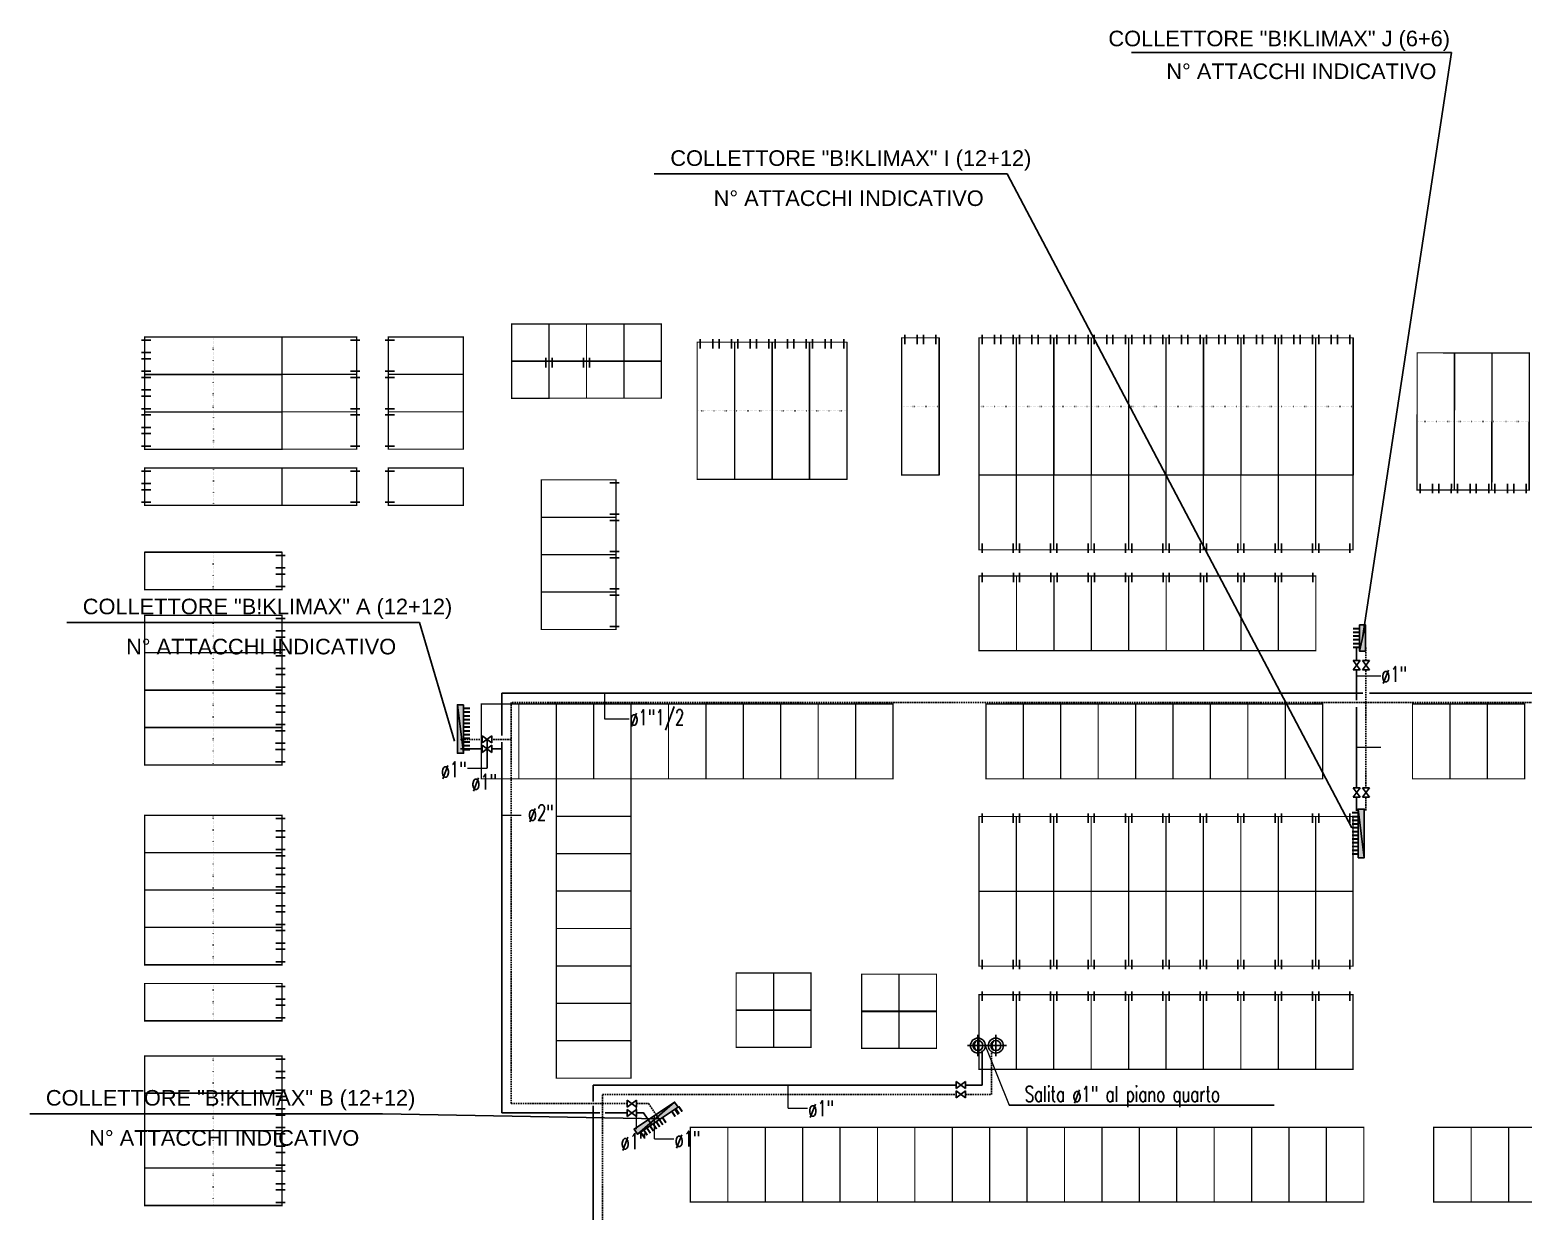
# Model space of a CAD drawing. Header units: millimetres. Extents: x 24747 to 137666, y -34589 to 43444.
# Drawn here: x 108794 to 111188, y -6262 to -4368 of the extents above; entities that cross this region are included whole.
import ezdxf

# ---------------------------------------------------------------- set-up
doc = ezdxf.new("R2010")
doc.units = ezdxf.units.MM
doc.header["$LTSCALE"] = 10
for name, pattern in [('ACAD_ISO07W100', [3, 0, -3]), ('DASHDOT', [25.4, 12.7, -6.35, 0, -6.35]), ('HIDDEN', [0.375, 0.25, -0.125])]:
    doc.linetypes.add(name, pattern=pattern)
for name, color, linetype in [('Collettori Maxi', 7, 'Continuous'), ('Pannelli', 7, 'Continuous'), ('TUBAZIONI', 6, 'Continuous')]:
    doc.layers.add(name, color=color, linetype=linetype)
doc.styles.add('ARIAL', font='arial.ttf')
doc.styles.add('ROMANS', font='romans')

# ---------------------------------------------------------------- blocks, each defined once
blk = doc.blocks.new('1200')
at = {"layer": 'Pannelli', "color": 4}
for p, q in [((0.05, 1.1), (0.05, 1.25)), ((0.55, 1.1), (0.55, 1.25))]:
    blk.add_line(p, q, dxfattribs=at)
at = {"layer": 'Pannelli', "linetype": 'ACAD_ISO07W100', "ltscale": 0.07}
blk.add_line((0.6, 0.6), (0, 0.6), dxfattribs=at)
at = {"layer": 'Pannelli', "color": 4, "const_width": 0.02}
blk.add_lwpolyline([(0, 1.2), (0, 0), (0.6, 0), (0.6, 1.2), (0, 1.2)], dxfattribs=at)
blk = doc.blocks.new('dddd')
at = {"layer": 'Pannelli', "color": 4, "lineweight": 0}
blk.add_line((-174.9, 50.4, 0), (45.1, 50.4, 0), dxfattribs=at)
at = {"layer": 'Pannelli', "color": 4, "linetype": 'ACAD_ISO07W100', "ltscale": 0.07}
blk.add_line((-64.9, 50.4, 0), (-64.9, -9.6, 0), dxfattribs=at)
at = {"layer": 'Pannelli', "color": 4}
for p, q in [((-164.9, 45.4, 0), (-179.9, 45.4, 0)), ((-164.9, 25.4, 0), (-179.9, 25.4, 0)), ((-164.9, 15.4, 0), (-179.9, 15.4, 0)), ((-164.9, -4.6, 0), (-179.9, -4.6, 0))]:
    blk.add_line(p, q, dxfattribs=at)
at = {"layer": 'Pannelli', "color": 4, "const_width": 2, "elevation": 0}
blk.add_lwpolyline([(-174.9, -9.6), (45.1, -9.6), (45.1, 50.4), (-174.9, 50.4), (-174.9, -9.6)], dxfattribs=at)
blk = doc.blocks.new('Coll Maxi 6+6')
at = {"layer": 'Collettori Maxi'}
for color, points in [(5, [(0.42, 0), (0.42, -0.1), (0, -0.1)]), (1, [(0, 0), (0, -0.1), (0.42, 0)])]:
    blk.add_hatch(color=color, dxfattribs=at).paths.add_polyline_path(points)
for points in [[(0, 0), (0, -0.1), (0.42, 0), (0, 0)], [(0.42, 0), (0.42, -0.1), (0, -0.1), (0.42, 0)]]:
    blk.add_lwpolyline(points, dxfattribs=at)
blk = doc.blocks.new('colonna')
at = {"layer": 'TUBAZIONI', "color": 1, "linetype": 'DASHDOT'}
for p, q in [((-17, 0), (17, 0)), ((0, 17.2), (0, -17.2))]:
    blk.add_line(p, q, dxfattribs=at)
at = {"layer": 'TUBAZIONI', "color": 1}
for radius in [12, 8]:
    blk.add_circle((0, 0), radius, dxfattribs=at)
blk.add_arc((4, 0), 10, 130.4205, 229.5795, dxfattribs=at)

msp = doc.modelspace()

# ---------------------------------------------------------------- hatches: boundary and pattern name
at = {"layer": 'Collettori Maxi'}
for color, points in [(5, [(109489.26238, -5527.93887), (109479.26175, -5527.93887), (109479.26175, -5449.97858)]), (1, [(109489.26238, -5449.97858), (109479.26175, -5449.97858), (109489.26238, -5527.93887)]), (5, [(110923.60037, -5617.46227), (110933.601, -5617.46227), (110933.601, -5695.42256)]), (1, [(110923.60037, -5695.42256), (110933.601, -5695.42256), (110923.60037, -5617.46227)]), (5, [(109768.22991, -6138.80206), (109762.6761, -6130.48534), (109827.50942, -6087.19046)]), (1, [(109833.06322, -6095.50718), (109827.50942, -6087.19046), (109768.22991, -6138.80206)])]:
    msp.add_hatch(color=color, dxfattribs=at).paths.add_polyline_path(points)

# ---------------------------------------------------------------- linework, layer by layer
for p, q in [((110560.28119, -4403.89623, 0), (111073.28663, -4403.89623, 0)), ((111073.28663, -4403.89623, 0), (110930.62559, -5342.95783, 0)), ((109795.01174, -4598.8903, 0), (110360.64943, -4598.8903, 0)), ((110360.64943, -4598.8903, 0), (110913.59973, -5647.41952, 0)), ((108852.77347, -5317.96833, 0), (109418.41116, -5317.96833, 0)), ((109418.41116, -5317.96833, 0), (109474.80966, -5508.56317, 0)), ((108793.62014, -6105.91901, 0), (109359.25783, -6105.91901, 0)), ((109359.25783, -6105.91901, 0), (109804.18057, -6114.27836, 0))]:
    msp.add_line(p, q, dxfattribs=at)
at = {"layer": 'Collettori Maxi', "color": 6, "const_width": 3.2002, "elevation": 0}
for points in [[(110925.62527, -5327.95688), (110915.62464, -5327.95688)], [(110925.62527, -5333.95726), (110915.62464, -5333.95726)], [(110925.62527, -5339.95764), (110915.62464, -5339.95764)], [(110925.62527, -5345.95802), (110915.62464, -5345.95802)], [(110925.62527, -5351.9584), (110915.62464, -5351.9584)], [(110925.62527, -5357.95878), (110915.62464, -5357.95878)], [(109489.26238, -5455.97896), (109499.26301, -5455.97896)], [(109489.26238, -5461.97934), (109499.26301, -5461.97934)], [(109489.26238, -5467.97972), (109499.26301, -5467.97972)], [(109489.26238, -5473.9801), (109499.26301, -5473.9801)], [(109489.26238, -5479.98048), (109499.26301, -5479.98048)], [(109489.26238, -5485.98086), (109499.26301, -5485.98086)], [(109489.26238, -5491.98124), (109499.26301, -5491.98124)], [(109489.26238, -5497.98162), (109499.26301, -5497.98162)], [(109489.26238, -5503.982), (109499.26301, -5503.982)], [(109489.26238, -5509.98238), (109499.26301, -5509.98238)], [(109489.26238, -5515.98276), (109499.26301, -5515.98276)], [(109489.26238, -5521.98314), (109499.26301, -5521.98314)], [(110923.60037, -5623.418), (110913.59973, -5623.418)], [(110923.60037, -5629.41838), (110913.59973, -5629.41838)], [(110923.60037, -5635.41876), (110913.59973, -5635.41876)], [(110923.60037, -5641.41914), (110913.59973, -5641.41914)], [(110923.60037, -5647.41952), (110913.59973, -5647.41952)], [(110923.60037, -5653.4199), (110913.59973, -5653.4199)], [(110923.60037, -5659.42028), (110913.59973, -5659.42028)], [(110923.60037, -5665.42066), (110913.59973, -5665.42066)], [(110923.60037, -5671.42104), (110913.59973, -5671.42104)], [(110923.60037, -5677.42142), (110913.59973, -5677.42142)], [(110923.60037, -5683.4218), (110913.59973, -5683.4218)], [(110923.60037, -5689.42218), (110913.59973, -5689.42218)], [(109823.08315, -6102.17175), (109828.63696, -6110.48847)], [(109828.07319, -6098.83946), (109833.62699, -6107.15619)], [(109829.13075, -6097.61695), (109834.68455, -6105.93367)], [(109834.12078, -6094.28467), (109839.67459, -6102.60139)], [(109783.16288, -6128.83001), (109788.71668, -6137.14674)], [(109788.15291, -6125.49773), (109793.70672, -6133.81445)], [(109793.14295, -6122.16544), (109798.69675, -6130.48217)], [(109798.13298, -6118.83316), (109803.68679, -6127.14989)], [(109803.12301, -6115.50088), (109808.67682, -6123.8176)], [(109808.11305, -6112.1686), (109813.66685, -6120.48532)], [(109773.18281, -6135.49458), (109778.73661, -6143.8113)], [(109778.17284, -6132.16229), (109783.72665, -6140.47902)]]:
    msp.add_lwpolyline(points, dxfattribs=at)
at = {"layer": 'Collettori Maxi', "elevation": 0}
for points in [[(109489.26238, -5449.97858), (109479.26175, -5449.97858), (109489.26238, -5527.93887), (109489.26238, -5449.97858)], [(109489.26238, -5527.93887), (109479.26175, -5527.93887), (109479.26175, -5449.97858), (109489.26238, -5527.93887)], [(110923.60037, -5695.42256), (110933.601, -5695.42256), (110923.60037, -5617.46227), (110923.60037, -5695.42256)], [(110923.60037, -5617.46227), (110933.601, -5617.46227), (110933.601, -5695.42256), (110923.60037, -5617.46227)], [(109768.22991, -6138.80206), (109762.6761, -6130.48534), (109827.50942, -6087.19046), (109768.22991, -6138.80206)], [(109833.06322, -6095.50718), (109827.50942, -6087.19046), (109768.22991, -6138.80206), (109833.06322, -6095.50718)]]:
    msp.add_lwpolyline(points, dxfattribs=at)
at = {"layer": 'Pannelli', "color": 2}
for p, q in [((109621.31041, -4908.52445, 0), (109621.31041, -4893.52445, 0)), ((109621.31041, -4909.47206, 0), (109621.31041, -4894.47206, 0)), ((109631.31041, -4908.50962, 0), (109631.31041, -4893.50962, 0)), ((109631.31041, -4908.53928, 0), (109631.31041, -4893.53928, 0)), ((109631.31041, -4909.45723, 0), (109631.31041, -4894.45723, 0)), ((109631.31041, -4909.48689, 0), (109631.31041, -4894.48689, 0)), ((109681.31041, -4908.52445, 0), (109681.31041, -4893.52445, 0)), ((109681.31041, -4909.47206, 0), (109681.31041, -4894.47206, 0)), ((109691.31041, -4908.50962, 0), (109691.31041, -4893.50962, 0)), ((109691.31041, -4908.53928, 0), (109691.31041, -4893.53928, 0)), ((109691.31041, -4909.45723, 0), (109691.31041, -4894.45723, 0)), ((109691.31041, -4909.48689, 0), (109691.31041, -4894.48689, 0))]:
    msp.add_line(p, q, dxfattribs=at)
at = {"layer": 'Pannelli', "color": 1, "linetype": 'Continuous', "lineweight": 0}
msp.add_line((110325.6896, -5996.69934, 0), (110364.21559, -6092.0545, 0), dxfattribs=at)
at = {"layer": 'Pannelli', "color": 1, "linetype": 'Continuous'}
msp.add_line((110788.87262, -6092.0545, 0), (110364.21559, -6092.0545, 0), dxfattribs=at)
at = {"layer": 'Pannelli', "color": 2, "const_width": 2, "elevation": 0}
for points in [[(109566.31041, -4839.47206), (109566.31041, -4899.47206), (109626.31041, -4899.47206), (109626.31041, -4839.47206), (109566.31041, -4839.47206)], [(109626.31041, -4839.45723), (109626.31041, -4899.45723), (109686.31041, -4899.45723), (109686.31041, -4839.45723), (109626.31041, -4839.45723)], [(109686.31041, -4839.45723), (109686.31041, -4899.45723), (109746.31041, -4899.45723), (109746.31041, -4839.45723), (109686.31041, -4839.45723)], [(109746.31041, -4839.45723), (109746.31041, -4899.45723), (109806.31041, -4899.45723), (109806.31041, -4839.45723), (109746.31041, -4839.45723)], [(109566.31041, -4898.52445), (109566.31041, -4958.52445), (109626.31041, -4958.52445), (109626.31041, -4898.52445), (109566.31041, -4898.52445)], [(109626.31041, -4898.50962), (109626.31041, -4958.50962), (109686.31041, -4958.50962), (109686.31041, -4898.50962), (109626.31041, -4898.50962)], [(109686.31041, -4898.50962), (109686.31041, -4958.50962), (109746.31041, -4958.50962), (109746.31041, -4898.50962), (109686.31041, -4898.50962)], [(109746.31041, -4898.50962), (109746.31041, -4958.50962), (109806.31041, -4958.50962), (109806.31041, -4898.50962), (109746.31041, -4898.50962)], [(109926.24133, -5880.31999), (109926.24133, -5940.31999), (109986.24133, -5940.31999), (109986.24133, -5880.31999), (109926.24133, -5880.31999)], [(109986.24133, -5880.31999), (109986.24133, -5940.31999), (110046.24133, -5940.31999), (110046.24133, -5880.31999), (109986.24133, -5880.31999)], [(110127.47856, -5882.20954), (110127.47856, -5942.20954), (110187.47856, -5942.20954), (110187.47856, -5882.20954), (110127.47856, -5882.20954)], [(110187.47856, -5882.20954), (110187.47856, -5942.20954), (110247.47856, -5942.20954), (110247.47856, -5882.20954), (110187.47856, -5882.20954)], [(109926.24133, -5939.37238), (109926.24133, -5999.37238), (109986.24133, -5999.37238), (109986.24133, -5939.37238), (109926.24133, -5939.37238)], [(109986.24133, -5939.37238), (109986.24133, -5999.37238), (110046.24133, -5999.37238), (110046.24133, -5939.37238), (109986.24133, -5939.37238)], [(110127.47856, -5941.26193), (110127.47856, -6001.26193), (110187.47856, -6001.26193), (110187.47856, -5941.26193), (110127.47856, -5941.26193)], [(110187.47856, -5941.26193), (110187.47856, -6001.26193), (110247.47856, -6001.26193), (110247.47856, -5941.26193), (110187.47856, -5941.26193)]]:
    msp.add_lwpolyline(points, dxfattribs=at)
for points in [[(109517.80339, -5448.91463), (109517.80339, -5568.91463), (109577.80339, -5568.91463), (109577.80339, -5448.91463)], [(109577.80339, -5448.91463), (109577.80339, -5568.91463), (109637.80339, -5568.91463), (109637.80339, -5448.91463)], [(109637.80339, -5448.91463), (109637.80339, -5568.91463), (109697.80339, -5568.91463), (109697.80339, -5448.91463)], [(109697.80339, -5448.91463), (109697.80339, -5568.91463), (109757.80339, -5568.91463), (109757.80339, -5448.91463)], [(109757.80339, -5448.91463), (109757.80339, -5568.91463), (109817.80339, -5568.91463), (109817.80339, -5448.91463)], [(109817.80339, -5448.91463), (109817.80339, -5568.91463), (109877.80339, -5568.91463), (109877.80339, -5448.91463)], [(109877.80339, -5448.91463), (109877.80339, -5568.91463), (109937.80339, -5568.91463), (109937.80339, -5448.91463)], [(109937.80339, -5448.91463), (109937.80339, -5568.91463), (109997.80339, -5568.91463), (109997.80339, -5448.91463)], [(109997.80339, -5448.91463), (109997.80339, -5568.91463), (110057.80339, -5568.91463), (110057.80339, -5448.91463)], [(110057.80339, -5448.91463), (110057.80339, -5568.91463), (110117.80339, -5568.91463), (110117.80339, -5448.91463)], [(110117.80339, -5448.91463), (110117.80339, -5568.91463), (110177.80339, -5568.91463), (110177.80339, -5448.91463)], [(110326.82835, -5448.91463), (110326.82835, -5568.91463), (110386.82835, -5568.91463), (110386.82835, -5448.91463)], [(110386.82835, -5448.91463), (110386.82835, -5568.91463), (110446.82835, -5568.91463), (110446.82835, -5448.91463)], [(110446.82835, -5448.91463), (110446.82835, -5568.91463), (110506.82835, -5568.91463), (110506.82835, -5448.91463)], [(110506.82835, -5448.91463), (110506.82835, -5568.91463), (110566.82835, -5568.91463), (110566.82835, -5448.91463)], [(110566.82835, -5448.91463), (110566.82835, -5568.91463), (110626.82835, -5568.91463), (110626.82835, -5448.91463)], [(110626.82835, -5448.91463), (110626.82835, -5568.91463), (110686.82835, -5568.91463), (110686.82835, -5448.91463)], [(110686.82835, -5448.91463), (110686.82835, -5568.91463), (110746.82835, -5568.91463), (110746.82835, -5448.91463)], [(110746.82835, -5448.91463), (110746.82835, -5568.91463), (110806.82835, -5568.91463), (110806.82835, -5448.91463)], [(110806.82835, -5448.91463), (110806.82835, -5568.91463), (110866.82835, -5568.91463), (110866.82835, -5448.91463)], [(111010.91069, -5448.91463), (111010.91069, -5568.91463), (111070.91069, -5568.91463), (111070.91069, -5448.91463)], [(111070.91069, -5448.91463), (111070.91069, -5568.91463), (111130.91069, -5568.91463), (111130.91069, -5448.91463)], [(111130.91069, -5448.91463), (111130.91069, -5568.91463), (111190.91069, -5568.91463), (111190.91069, -5448.91463)], [(109637.80339, -5628.91463), (109757.80339, -5628.91463), (109757.80339, -5568.91463), (109637.80339, -5568.91463)], [(109637.80339, -5688.91463), (109757.80339, -5688.91463), (109757.80339, -5628.91463), (109637.80339, -5628.91463)], [(109637.80339, -5748.91463), (109757.80339, -5748.91463), (109757.80339, -5688.91463), (109637.80339, -5688.91463)], [(109637.80339, -5808.91463), (109757.80339, -5808.91463), (109757.80339, -5748.91463), (109637.80339, -5748.91463)], [(109637.80339, -5868.91463), (109757.80339, -5868.91463), (109757.80339, -5808.91463), (109637.80339, -5808.91463)], [(109637.80339, -5928.91463), (109757.80339, -5928.91463), (109757.80339, -5868.91463), (109637.80339, -5868.91463)], [(109637.80339, -5988.91463), (109757.80339, -5988.91463), (109757.80339, -5928.91463), (109637.80339, -5928.91463)], [(109637.80339, -6048.91463), (109757.80339, -6048.91463), (109757.80339, -5988.91463), (109637.80339, -5988.91463)], [(109852.8514, -6127.61664), (109852.8514, -6247.61664), (109912.8514, -6247.61664), (109912.8514, -6127.61664)], [(109912.8514, -6127.61664), (109912.8514, -6247.61664), (109972.8514, -6247.61664), (109972.8514, -6127.61664)], [(109972.8514, -6127.61664), (109972.8514, -6247.61664), (110032.8514, -6247.61664), (110032.8514, -6127.61664)], [(110032.8514, -6127.61664), (110032.8514, -6247.61664), (110092.8514, -6247.61664), (110092.8514, -6127.61664)], [(110092.8514, -6127.61664), (110092.8514, -6247.61664), (110152.8514, -6247.61664), (110152.8514, -6127.61664)], [(110152.8514, -6127.61664), (110152.8514, -6247.61664), (110212.8514, -6247.61664), (110212.8514, -6127.61664)], [(110212.8514, -6127.61664), (110212.8514, -6247.61664), (110272.8514, -6247.61664), (110272.8514, -6127.61664)], [(110272.8514, -6127.61664), (110272.8514, -6247.61664), (110332.8514, -6247.61664), (110332.8514, -6127.61664)], [(110332.8514, -6127.61664), (110332.8514, -6247.61664), (110392.8514, -6247.61664), (110392.8514, -6127.61664)], [(110392.8514, -6127.61664), (110392.8514, -6247.61664), (110452.8514, -6247.61664), (110452.8514, -6127.61664)], [(110452.8514, -6127.61664), (110452.8514, -6247.61664), (110512.8514, -6247.61664), (110512.8514, -6127.61664)], [(110512.8514, -6127.61664), (110512.8514, -6247.61664), (110572.8514, -6247.61664), (110572.8514, -6127.61664)], [(110572.8514, -6127.61664), (110572.8514, -6247.61664), (110632.8514, -6247.61664), (110632.8514, -6127.61664)], [(110632.8514, -6127.61664), (110632.8514, -6247.61664), (110692.8514, -6247.61664), (110692.8514, -6127.61664)], [(110692.8514, -6127.61664), (110692.8514, -6247.61664), (110752.8514, -6247.61664), (110752.8514, -6127.61664)], [(110752.8514, -6127.61664), (110752.8514, -6247.61664), (110812.8514, -6247.61664), (110812.8514, -6127.61664)], [(110812.8514, -6127.61664), (110812.8514, -6247.61664), (110872.8514, -6247.61664), (110872.8514, -6127.61664)], [(110872.8514, -6127.61664), (110872.8514, -6247.61664), (110932.8514, -6247.61664), (110932.8514, -6127.61664)], [(111044.97288, -6127.61664), (111044.97288, -6247.61664), (111104.97288, -6247.61664), (111104.97288, -6127.61664)], [(111104.97288, -6127.61664), (111104.97288, -6247.61664), (111164.97288, -6247.61664), (111164.97288, -6127.61664)], [(111164.97288, -6127.61664), (111164.97288, -6247.61664), (111224.97288, -6247.61664), (111224.97288, -6127.61664)]]:
    msp.add_lwpolyline(points, close=True, dxfattribs=at)
at = {"layer": 'TUBAZIONI', "color": 7}
for p, q in [((110926.79276, -5379.29526, 0), (110915.54276, -5394.29526, 0)), ((110926.79276, -5394.29526, 0), (110915.54276, -5379.29526, 0)), ((110941.79276, -5379.29526, 0), (110930.54276, -5394.29526, 0)), ((110941.79276, -5394.29526, 0), (110930.54276, -5379.29526, 0)), ((109519.20731, -5500.16527, 0), (109534.20731, -5511.41527, 0)), ((109534.20731, -5500.16527, 0), (109519.20731, -5511.41527, 0)), ((109519.20731, -5515.16527, 0), (109534.20731, -5526.41527, 0)), ((109534.20731, -5515.16527, 0), (109519.20731, -5526.41527, 0)), ((110926.79276, -5598.37044, 0), (110915.54276, -5583.37044, 0)), ((110926.79276, -5583.37044, 0), (110915.54276, -5598.37044, 0)), ((110941.79276, -5598.37044, 0), (110930.54276, -5583.37044, 0)), ((110941.79276, -5583.37044, 0), (110930.54276, -5598.37044, 0)), ((110279.27491, -6054.35739), (110294.27491, -6065.60739)), ((110294.27491, -6054.35739), (110279.27491, -6065.60739)), ((110279.27491, -6069.35739), (110294.27491, -6080.60739)), ((110294.27491, -6069.35739), (110279.27491, -6080.60739)), ((109751.34707, -6084.13676, 0), (109766.34707, -6095.38676, 0)), ((109766.34707, -6084.13676, 0), (109751.34707, -6095.38676, 0)), ((109751.34707, -6099.13676, 0), (109766.34707, -6110.38676, 0)), ((109766.34707, -6099.13676, 0), (109751.34707, -6110.38676, 0))]:
    msp.add_line(p, q, dxfattribs=at)
at = {"layer": 'TUBAZIONI'}
for p, q in [((110921.16776, -5431.70476, 0), (110921.16776, -5394.29526, 0)), ((109550.30201, -5499.47232, 0), (109550.30201, -5431.70476, 0)), ((110931.13596, -5431.70476, 0), (109550.30201, -5431.70476, 0)), ((110921.16776, -5431.70476, 0), (110921.16776, -5442.8424, 0)), ((111783.14319, -5431.70476, 0), (110942.08032, -5431.70476, 0)), ((110921.16776, -5454.07447, 0), (110921.16776, -5583.37044, 0)), ((109550.30201, -5520.79027, 0), (109534.20731, -5520.79027, 0)), ((109550.30201, -6104.76176, 0), (109550.30201, -5509.92076, 0)), ((110320.97521, -6059.98239, 0), (110320.97521, -6004.31241, 0)), ((109696.73868, -6059.98239), (110279.27491, -6059.98239)), ((109696.73868, -6086.44945, 0), (109696.73868, -6059.98239, 0)), ((110294.27491, -6059.98239), (110320.97521, -6059.98239)), ((109550.30201, -6104.76176, 0), (109696.73868, -6104.76176, 0)), ((109696.73868, -6790.80106, 0), (109696.73868, -6093.39477, 0)), ((109696.73868, -6104.76176, 0), (109707.77959, -6104.76176, 0)), ((109716.30912, -6104.76176, 0), (109751.34707, -6104.76176, 0))]:
    msp.add_line(p, q, dxfattribs=at)
at = {"layer": 'TUBAZIONI', "color": 1, "lineweight": 0}
for p, q in [((110960.0153, -5404.26451, 0), (110921.16776, -5404.26451, 0)), ((109715.58449, -5473.48976, 0), (109715.58449, -5431.70476, 0)), ((109754.43203, -5473.48976, 0), (109715.58449, -5473.48976, 0)), ((109526.70731, -5552.03174, 0), (109526.70731, -5505.79027, 0)), ((109526.70731, -5505.79027, 0), (109526.70731, -5551.12764, 0)), ((110960.0153, -5518.72245, 0), (110921.16776, -5518.72245, 0)), ((109495.67452, -5552.03174, 0), (109526.70731, -5552.03174, 0)), ((109550.30201, -5627.35791, 0), (109581.3348, -5627.35791, 0)), ((110009.48967, -6097.25527), (110009.48967, -6059.98239)), ((109766.34707, -6130.9118, 0), (109766.34707, -6089.76176, 0)), ((110009.48967, -6097.25527), (110040.52246, -6097.25527)), ((109795.09276, -6146.11077, 0), (109795.09276, -6108.8379, 0)), ((109795.09276, -6146.11077, 0), (109826.12555, -6146.11077, 0))]:
    msp.add_line(p, q, dxfattribs=at)
at = {"layer": 'TUBAZIONI', "linetype": 'HIDDEN'}
for p, q in [((110936.16776, -5446.70476, 0), (110936.16776, -5394.29526, 0)), ((109565.30201, -6089.76176, 0), (109565.30201, -5446.70476, 0)), ((112576.83942, -5446.70476, 0), (109565.30201, -5446.70476, 0)), ((110936.16776, -5446.70476, 0), (110936.16776, -5583.37044, 0)), ((109565.30201, -5505.79027, 0), (109534.20731, -5505.79027, 0)), ((110335.97521, -6074.98239), (110335.97521, -6004.71514)), ((109711.73868, -6805.80106, 0), (109711.73868, -6074.98239, 0)), ((109711.73868, -6074.98239), (110279.27491, -6074.98239)), ((110294.27491, -6074.98239), (110335.97521, -6074.98239)), ((109565.30201, -6089.76176, 0), (109711.73868, -6089.76176, 0)), ((109711.73868, -6089.76176, 0), (109751.34707, -6089.76176, 0))]:
    msp.add_line(p, q, dxfattribs=at)
at = {"layer": 'TUBAZIONI', "elevation": 0}
for points in [[(110921.16776, -5379.29526), (110921.16776, -5357.49221)], [(109519.20731, -5520.79027), (109484.08251, -5520.79027)], [(110921.16776, -5598.37044), (110921.16776, -5620.17348)], [(109766.34707, -6104.76176), (109777.90915, -6104.76176), (109790.40659, -6123.47646)]]:
    msp.add_lwpolyline(points, dxfattribs=at)
at = {"layer": 'TUBAZIONI', "linetype": 'HIDDEN', "elevation": 0}
for points in [[(110936.16776, -5379.29526), (110936.16776, -5357.57682)], [(109519.20731, -5505.79027), (109484.16712, -5505.79027)], [(110936.16776, -5598.37044), (110936.16776, -5620.08887)], [(109766.34707, -6089.76176), (109785.92942, -6089.76176), (109802.88089, -6115.14628)]]:
    msp.add_lwpolyline(points, dxfattribs=at)
at = {"layer": 'TUBAZIONI', "color": 7, "elevation": 0}
for points in [[(110926.79276, -5379.29526), (110915.54276, -5379.29526)], [(110941.79276, -5379.29526), (110930.54276, -5379.29526)], [(110915.54276, -5394.29526), (110926.79276, -5394.29526)], [(110930.54276, -5394.29526), (110941.79276, -5394.29526)], [(109519.20731, -5500.16527), (109519.20731, -5511.41527)], [(109534.20731, -5511.41527), (109534.20731, -5500.16527)], [(109519.20731, -5515.16527), (109519.20731, -5526.41527)], [(109534.20731, -5526.41527), (109534.20731, -5515.16527)], [(110915.54276, -5583.37044), (110926.79276, -5583.37044)], [(110926.79276, -5598.37044), (110915.54276, -5598.37044)], [(110930.54276, -5583.37044), (110941.79276, -5583.37044)], [(110941.79276, -5598.37044), (110930.54276, -5598.37044)], [(109751.34707, -6084.13676), (109751.34707, -6095.38676)], [(109751.34707, -6099.13676), (109751.34707, -6110.38676)], [(109766.34707, -6095.38676), (109766.34707, -6084.13676)], [(109766.34707, -6110.38676), (109766.34707, -6099.13676)]]:
    msp.add_lwpolyline(points, dxfattribs=at)
at = {"layer": 'TUBAZIONI', "color": 7}
for points in [[(110279.27491, -6054.35739), (110279.27491, -6065.60739)], [(110294.27491, -6065.60739), (110294.27491, -6054.35739)], [(110279.27491, -6069.35739), (110279.27491, -6080.60739)], [(110294.27491, -6080.60739), (110294.27491, -6069.35739)]]:
    msp.add_lwpolyline(points, dxfattribs=at)

# ---------------------------------------------------------------- block references
at = {"layer": 'Collettori Maxi', "xscale": -100.0063257411093, "yscale": 100.0063257411093, "zscale": 100.0063257411093, "rotation": 90}
msp.add_blockref('Coll Maxi 6+6', (110925.62527, -5321.9565, 0), dxfattribs=at)
at = {"layer": 'Pannelli', "lineweight": 0}
for p in [(109152.7065, -4910.71863, 0), (109152.72133, -4970.73346, 0), (109152.73616, -5030.73345, 0), (109152.7372, -5120.73915, 0)]:
    msp.add_blockref('dddd', p, dxfattribs=at)
at = {"layer": 'Pannelli', "yscale": 100.0063257411093, "zscale": 100.0063257411093}
for p, xscale, rotation in [((109197.78022, -4860.28771, 0), 100.0063257411093, 270), ((109488.60207, -4860.28771, 0), -100.0063257411093, 90), ((109197.78022, -4920.2915, 0), 100.0063257411093, 270), ((109488.60207, -4920.2915, 0), -100.0063257411093, 90), ((109197.78126, -4980.2953, 0), 100.0063257411093, 270), ((109488.60104, -4980.2953, 0), -100.0063257411093, 90), ((109197.78229, -5070.30099, 0), 100.0063257411093, 270), ((109488.60001, -5070.30099, 0), -100.0063257411093, 90), ((109613.71025, -5089.42874, 0), 100.0063257411093, 270), ((110315.55342, -5081.63942, 0), -100.0063257411093, 179.999483426168), ((110375.55722, -5081.64107, 0), -100.0063257411093, 179.999483426168), ((110435.56101, -5081.64161, 0), -100.0063257411093, 179.999483426168), ((110495.56481, -5081.64216, 0), -100.0063257411093, 179.999483426168), ((110555.5686, -5081.6427, 0), -100.0063257411093, 179.999483426168), ((110615.5724, -5081.64324, 0), -100.0063257411093, 179.999483426168), ((110675.57619, -5081.64378, 0), -100.0063257411093, 179.999483426168), ((110735.57999, -5081.64432, 0), -100.0063257411093, 179.999483426168), ((110795.58378, -5081.64486, 0), -100.0063257411093, 179.999483426168), ((110855.58758, -5081.6454, 0), -100.0063257411093, 179.999483426168), ((109613.71025, -5149.43254, 0), 100.0063257411093, 270), ((109613.71025, -5209.43634, 0), 100.0063257411093, 270), ((110315.78804, -5363.54977, 0), 100.0063257411093, 359.9994834261676), ((110375.79183, -5363.5492, 0), 100.0063257411093, 359.9994834261676), ((110435.79563, -5363.54974, 0), 100.0063257411093, 359.9994834261676), ((110495.79942, -5363.55028, 0), 100.0063257411093, 359.9994834261676), ((110555.80322, -5363.55082, 0), 100.0063257411093, 359.9994834261676), ((110615.80701, -5363.55136, 0), 100.0063257411093, 359.9994834261676), ((110675.81081, -5363.55191, 0), 100.0063257411093, 359.9994834261676), ((110735.8146, -5363.55245, 0), 100.0063257411093, 359.9994834261676), ((110795.8184, -5363.55299, 0), 100.0063257411093, 359.9994834261676), ((109613.71025, -5269.44013, 0), 100.0063257411093, 270), ((110315.5492, -5749.26691, 0), 100.0063257411093, 359.9994834261676), ((110375.55299, -5749.26633, 0), 100.0063257411093, 359.9994834261676), ((110435.55679, -5749.26687, 0), 100.0063257411093, 359.9994834261676), ((110495.56058, -5749.26741, 0), 100.0063257411093, 359.9994834261676), ((110555.56438, -5749.26796, 0), 100.0063257411093, 359.9994834261676), ((110615.56818, -5749.2685, 0), 100.0063257411093, 359.9994834261676), ((110675.57197, -5749.26904, 0), 100.0063257411093, 359.9994834261676), ((110735.57577, -5749.26958, 0), 100.0063257411093, 359.9994834261676), ((110795.57956, -5749.27012, 0), 100.0063257411093, 359.9994834261676), ((110855.58336, -5749.27066, 0), 100.0063257411093, 359.9994834261676), ((110315.5492, -5749.26468, 0), -100.0063257411093, 179.999483426168), ((110375.55299, -5749.26633, 0), -100.0063257411093, 179.999483426168), ((110435.55679, -5749.26687, 0), -100.0063257411093, 179.999483426168), ((110495.56058, -5749.26741, 0), -100.0063257411093, 179.999483426168), ((110555.56438, -5749.26796, 0), -100.0063257411093, 179.999483426168), ((110615.56818, -5749.2685, 0), -100.0063257411093, 179.999483426168), ((110675.57197, -5749.26904, 0), -100.0063257411093, 179.999483426168), ((110735.57577, -5749.26958, 0), -100.0063257411093, 179.999483426168), ((110795.57956, -5749.27012, 0), -100.0063257411093, 179.999483426168), ((110855.58336, -5749.27066, 0), -100.0063257411093, 179.999483426168), ((110315.5492, -6034.86121, 0), 100.0063257411093, 359.9994834261676), ((110375.55299, -6034.86064, 0), 100.0063257411093, 359.9994834261676), ((110435.55679, -6034.86118, 0), 100.0063257411093, 359.9994834261676), ((110495.56058, -6034.86172, 0), 100.0063257411093, 359.9994834261676), ((110555.56438, -6034.86226, 0), 100.0063257411093, 359.9994834261676), ((110615.56818, -6034.8628, 0), 100.0063257411093, 359.9994834261676), ((110675.57197, -6034.86334, 0), 100.0063257411093, 359.9994834261676), ((110735.57577, -6034.86388, 0), 100.0063257411093, 359.9994834261676), ((110795.57956, -6034.86442, 0), 100.0063257411093, 359.9994834261676), ((110855.58336, -6034.86496, 0), 100.0063257411093, 359.9994834261676)]:
    msp.add_blockref('1200', p, dxfattribs=dict(at, xscale=xscale, rotation=rotation))
at = {"layer": 'Pannelli', "lineweight": 0}
for p, rotation in [((110201.24653, -5036.55855, 0), 270), ((110325.1244, -5036.55855, 0), 270), ((110385.12819, -5036.5602, 0), 270), ((110445.13199, -5036.56075, 0), 270), ((110505.13578, -5036.56129, 0), 270), ((110565.13958, -5036.56183, 0), 270), ((110625.14337, -5036.56237, 0), 270), ((110685.14717, -5036.56291, 0), 270), ((110745.15096, -5036.56345, 0), 270), ((110805.15476, -5036.55855, 0), 270), ((110865.15855, -5036.56453, 0), 270), ((109873.37257, -5043.55831, 0), 270), ((109933.37636, -5043.55997, 0), 270), ((109993.38016, -5043.56051, 0), 270), ((110053.38395, -5043.56105, 0), 270), ((109022.90168, -5636.93068, 0), 179.9999968962913), ((109022.91651, -5696.93068, 0), 179.9999968962913), ((109022.9165, -5756.93068, 0), 179.9999968962913), ((109022.93133, -5816.93068, 0), 179.9999968962913), ((109022.9143, -5906.69291, 0), 179.9999968962913), ((109022.90168, -6022.82914, 0), 179.9999968962913), ((109022.91651, -6082.82914, 0), 179.9999968962913), ((109022.9165, -6142.82914, 0), 179.9999968962913), ((109022.93133, -6202.82913, 0), 179.9999968962913)]:
    msp.add_blockref('dddd', p, dxfattribs=dict(at, rotation=rotation))
for p, xscale, rotation in [((111027.93539, -4930.88027, 0), -1, 269.9347887577831), ((111087.93533, -4930.96339, 0), -1, 269.9347887577831), ((111147.93527, -4931.04651, 0), -1, 269.9347887577831), ((109022.9143, -5256.05541, 0), -0.9999999999999997, 3.103708730023413e-06), ((109022.9143, -5357.21417, 0), -0.9999999999999997, 3.103708730023413e-06), ((109022.91431, -5417.21417, 0), -0.9999999999999997, 3.103708730023413e-06), ((109022.89948, -5477.21416, 0), -0.9999999999999997, 3.103708730023413e-06), ((109022.88465, -5537.21416, 0), -0.9999999999999997, 3.103708730023413e-06)]:
    msp.add_blockref('dddd', p, dxfattribs=dict(at, xscale=xscale, rotation=rotation))
at = {"layer": 'TUBAZIONI', "color": 1}
for p in [(110313.99458, -5996.69934, 0), (110342.64164, -5996.69934, 0)]:
    msp.add_blockref('colonna', p, dxfattribs=at)

# ---------------------------------------------------------------- texts
at = {"layer": 'Collettori Maxi', "style": 'ARIAL'}
for s, p in [('COLLETTORE "B!KLIMAX" J (6+6)', (110523.19013, -4394.14584, 0)), ('N° ATTACCHI INDICATIVO', (110616.11732, -4446.69048, 0)), ('COLLETTORE "B!KLIMAX" I (12+12)', (109820.68752, -4585.9337, 0)), ('N° ATTACCHI INDICATIVO', (109890.17741, -4650.2493, 0)), ('COLLETTORE "B!KLIMAX" A (12+12)', (108878.44925, -5305.01173, 0)), ('N° ATTACCHI INDICATIVO', (108947.93913, -5369.32733, 0)), ('COLLETTORE "B!KLIMAX" B (12+12)', (108819.29592, -6092.96241, 0)), ('N° ATTACCHI INDICATIVO', (108888.78581, -6157.27801, 0))]:
    msp.add_text(s, height=25.0015814, dxfattribs=at).set_placement(p)
at = {"layer": 'Pannelli', "color": 3, "style": 'ROMANS', "width": 0.7}
msp.add_text('Salita ø1" al piano quarto', height=25, dxfattribs=at).set_placement((110389.26314, -6086.90257, 0))
at = {"layer": 'TUBAZIONI', "color": 3, "style": 'ROMANS', "width": 0.7}
for s, p in [('ø1"', (110960.95936, -5413.52529, 0)), ('ø1"1/2', (109755.37609, -5482.75054, 0)), ('ø1"', (109452.85554, -5566.39549, 0)), ('ø1"', (109501.79469, -5586.23386, 0)), ('ø2"', (109592.60424, -5635.62706, 0)), ('ø1"', (110042.11998, -6109.84738, 0)), ('ø1"', (109741.27798, -6162.55571, 0)), ('ø1"', (109827.72307, -6158.70289))]:
    msp.add_text(s, height=25, dxfattribs=at).set_placement(p)

doc.saveas('drawing.dxf')
